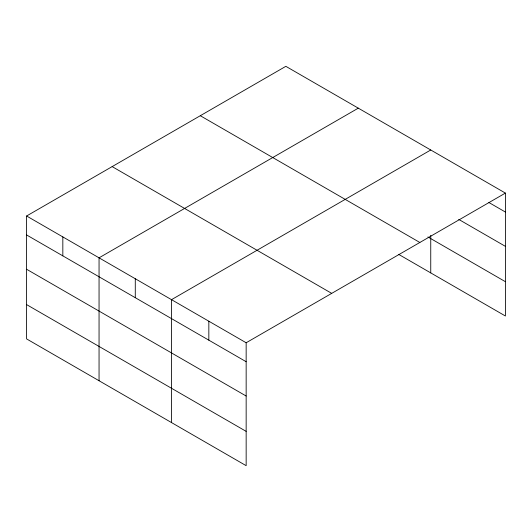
<?xml version="1.0" encoding="UTF-8"?>
<svg xmlns="http://www.w3.org/2000/svg" width="532" height="532" viewBox="0 0 532 532"><rect width="100%" height="100%" fill="white"/><g stroke="black" fill="none" stroke-linecap="round" stroke-linejoin="round"><path stroke-width="0.8" d="M505.4 193.089L285.844 66.327L26.6 215.999L26.6 338.911L246.156 465.673L246.156 342.761L505.4 193.089L505.4 316.001L398.787 254.449M358.295 108.156L99.052 257.827L99.052 380.746M430.747 149.991L171.51 299.662L171.51 422.574M488.888 202.506L505.4 212.042M458.744 219.41L505.4 246.349M427.908 236.953L505.4 281.694M200.291 115.717L419.848 242.479M112.152 166.609L331.709 293.371M26.6 215.999L246.156 342.761M26.6 234.951L246.156 361.713M26.6 269.259L246.156 396.021M26.6 304.603L246.156 431.366M430.747 235.304L430.747 272.903M208.837 321.208L208.837 340.161M135.281 278.748L135.281 297.694M62.829 236.913L62.829 255.865"/></g></svg>
